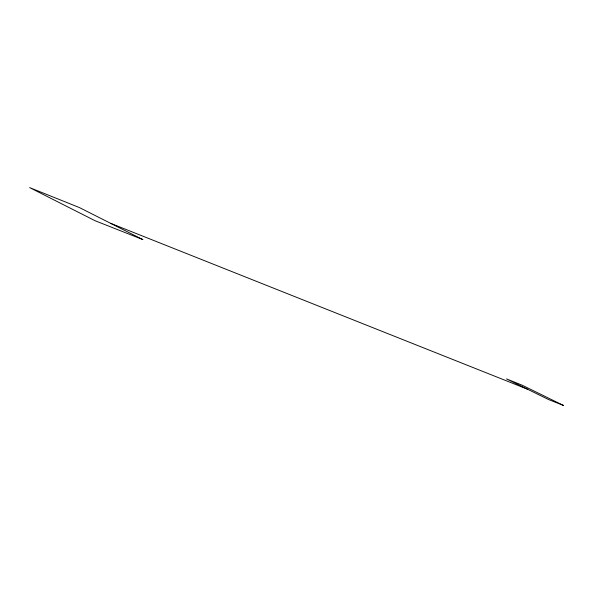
<?xml version="1.0" encoding="UTF-8"?>
<svg xmlns="http://www.w3.org/2000/svg" width="593" height="593" viewBox="0 0 593 593"><rect width="100%" height="100%" fill="white"/><g stroke="black" fill="none" stroke-linecap="round" stroke-linejoin="round"><path stroke-width="0.89" d="M110.698 223.361L527.459 389.193M142.794 239.55L95.125 220.752L29.65 187.61L79.306 207.528L142.794 239.55M563.35 405.39L548.651 399.593L506.526 378.92L522.151 385.191L563.35 405.39"/></g></svg>
